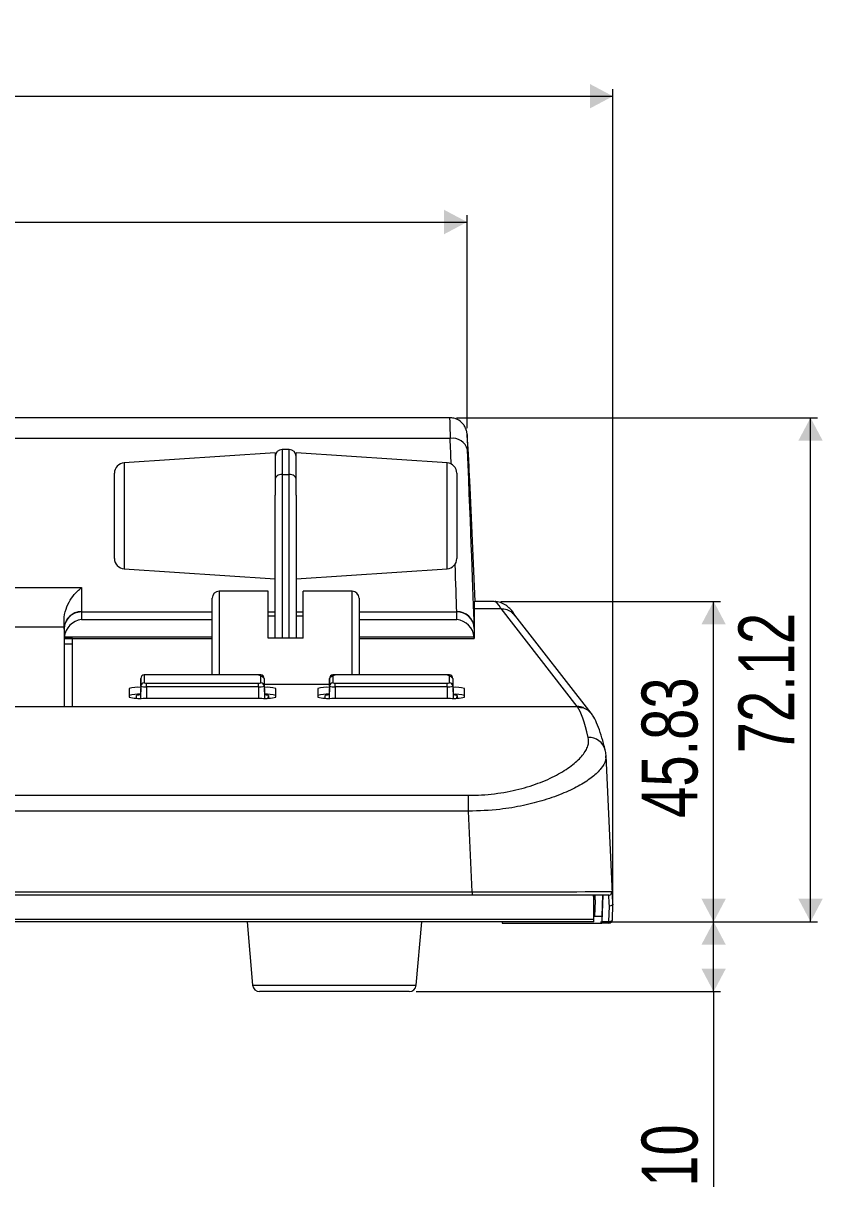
# Model space of a CAD drawing. Header units: millimetres. Extents: x 56 to 1167, y 133 to 726.
# Drawn here: x 370.9 to 485.3, y 147.3 to 313.7 of the extents above; entities that cross this region are included whole.
import ezdxf

# ---------------------------------------------------------------- set-up
doc = ezdxf.new("R2010")
doc.units = ezdxf.units.MM
doc.styles.add('SLDTEXTSTYLE0', font='TXT', dxfattribs={"width": 0.75})
doc.dimstyles.new('SLDDIMSTYLE0', dxfattribs={"dimtxt": 8, "dimasz": 3.302, "dimexe": 0, "dimexo": 0.0625, "dimgap": 2, "dimtad": 1, "dimrnd": 1e-09, "dimzin": 4, "dimdsep": 46, "dimtxsty": 'SLDTEXTSTYLE0', "dimsah": 1, "dimcen": 0.09, "dimadec": 0, "dimazin": 1, "dimtfac": 1, "dimtofl": 0, "dimtmove": 0, "dimatfit": 3, "dimfxl": 1, "dimfrac": 2, "dimtolj": 1, "dimtzin": 12, "dimarcsym": 0})
doc.dimstyles.new('SLDDIMSTYLE1', dxfattribs={"dimtxt": 8, "dimasz": 3.302, "dimexe": 0, "dimexo": 0.0625, "dimgap": 2, "dimtad": 1, "dimrnd": 1e-09, "dimzin": 12, "dimdsep": 46, "dimtxsty": 'SLDTEXTSTYLE0', "dimsah": 1, "dimcen": 0.09, "dimadec": 0, "dimazin": 3, "dimtfac": 1, "dimtofl": 0, "dimtmove": 0, "dimatfit": 3, "dimfxl": 1, "dimfrac": 2, "dimtolj": 1, "dimtzin": 12, "dimarcsym": 0})

# ---------------------------------------------------------------- blocks, each defined once
blk = doc.blocks.new('_D')
at = {"color": 7, "linetype": 'Continuous', "lineweight": 0}
for p, q in [((55.57, 188.69), (55.57, 304.3)), ((55.57, 303.3), (455.27, 303.3)), ((455.27, 188.69), (455.27, 304.3))]:
    blk.add_line(p, q, dxfattribs=at)
for points in [[(55.57, 303.3), (58.87, 301.55), (58.87, 305.05)], [(455.27, 303.3), (451.97, 305.05), (451.97, 301.55)]]:
    blk.add_solid(points, dxfattribs=at)
at = {"color": 7, "linetype": 'Continuous', "lineweight": 0, "insert": (246.71, 313.62), "char_height": 8, "attachment_point": 1, "style": 'SLDTEXTSTYLE0'}
blk.add_mtext('399.70', dxfattribs=at)
blk = doc.blocks.new('_D_1')
at = {"color": 7, "linetype": 'Continuous', "lineweight": 0}
for p, q in [((76.45, 255.82), (76.45, 286.3)), ((76.45, 285.3), (434.4, 285.3)), ((434.4, 255.82), (434.4, 286.3))]:
    blk.add_line(p, q, dxfattribs=at)
for points in [[(76.45, 285.3), (79.75, 283.55), (79.75, 287.05)], [(434.4, 285.3), (431.1, 287.05), (431.1, 283.55)]]:
    blk.add_solid(points, dxfattribs=at)
at = {"color": 7, "linetype": 'Continuous', "lineweight": 0, "insert": (246.71, 295.62), "char_height": 8, "attachment_point": 1, "style": 'SLDTEXTSTYLE0'}
blk.add_mtext('357.95', dxfattribs=at)
blk = doc.blocks.new('_D_2')
at = {"color": 7, "linetype": 'Continuous', "lineweight": 0}
for p, q in [((453.51, 185.19), (470.68, 185.19)), ((469.68, 175.19), (469.68, 185.19)), ((427.12, 175.19), (470.68, 175.19)), ((469.68, 175.19), (469.68, 147.28))]:
    blk.add_line(p, q, dxfattribs=at)
for points in [[(469.68, 185.19), (467.93, 181.89), (471.43, 181.89)], [(469.68, 175.19), (471.43, 178.49), (467.93, 178.49)]]:
    blk.add_solid(points, dxfattribs=at)
at = {"color": 7, "linetype": 'Continuous', "lineweight": 0, "insert": (459.37, 147.28), "char_height": 8, "attachment_point": 1, "rotation": 90, "style": 'SLDTEXTSTYLE0'}
blk.add_mtext('10', dxfattribs=at)
blk = doc.blocks.new('_D_3')
at = {"color": 7, "linetype": 'Continuous', "lineweight": 0}
for p, q in [((439.21, 231.02), (470.68, 231.02)), ((469.68, 185.19), (469.68, 231.02)), ((453.51, 185.19), (470.68, 185.19))]:
    blk.add_line(p, q, dxfattribs=at)
for points in [[(469.68, 231.02), (467.93, 227.72), (471.43, 227.72)], [(469.68, 185.19), (471.43, 188.49), (467.93, 188.49)]]:
    blk.add_solid(points, dxfattribs=at)
at = {"color": 7, "linetype": 'Continuous', "lineweight": 0, "insert": (459.37, 200.06), "char_height": 8, "attachment_point": 1, "rotation": 90, "style": 'SLDTEXTSTYLE0'}
blk.add_mtext('45.83', dxfattribs=at)
blk = doc.blocks.new('_D_4')
at = {"color": 7, "linetype": 'Continuous', "lineweight": 0}
for p, q in [((432.89, 257.3), (484.55, 257.3)), ((483.55, 185.19), (483.55, 257.3)), ((453.51, 185.19), (484.55, 185.19))]:
    blk.add_line(p, q, dxfattribs=at)
for points in [[(483.55, 257.3), (481.8, 254), (485.3, 254)], [(483.55, 185.19), (485.3, 188.49), (481.8, 188.49)]]:
    blk.add_solid(points, dxfattribs=at)
at = {"color": 7, "linetype": 'Continuous', "lineweight": 0, "insert": (473.23, 209.3), "char_height": 8, "attachment_point": 1, "rotation": 90, "style": 'SLDTEXTSTYLE0'}
blk.add_mtext('72.12', dxfattribs=at)

msp = doc.modelspace()

# ---------------------------------------------------------------- linework, layer by layer
at = {"color": 7, "linetype": 'Continuous', "lineweight": 15}
for p, q in [((431.894, 257.304), (78.953, 257.304)), ((434.586, 252.103), (434.396, 254.886)), ((434.4, 254.824), (434.396, 254.886)), ((434.589, 252.042), (434.4, 254.824)), ((431.97, 254.342), (78.877, 254.342)), ((406.924, 252.256), (385.326, 250.848)), ((406.924, 252.256), (406.924, 246.236)), ((408.924, 252.756), (407.924, 252.756)), ((431.521, 250.848), (409.924, 252.256)), ((409.924, 246.236), (409.924, 252.256)), ((434.589, 252.042), (434.586, 252.103)), ((383.924, 237.162), (383.924, 249.351)), ((407.924, 249.173), (408.924, 249.173)), ((432.924, 249.351), (432.924, 238.889)), ((435.529, 231.018), (434.812, 247.324)), ((406.924, 225.756), (406.924, 246.236)), ((409.924, 246.236), (409.924, 225.756)), ((432.924, 238.889), (432.924, 237.162)), ((385.326, 235.665), (406.924, 234.256)), ((409.924, 234.256), (431.521, 235.665)), ((379.224, 233.009), (379.224, 229.549)), ((397.924, 220.531), (397.924, 231.488)), ((405.924, 232.488), (398.924, 232.488)), ((405.924, 225.756), (405.924, 232.488)), ((417.924, 232.488), (410.924, 232.488)), ((410.924, 225.756), (410.924, 232.488)), ((418.924, 231.488), (418.924, 220.531)), ((435.424, 229.987), (435.424, 225.715)), ((435.424, 229.987), (439.243, 229.987)), ((438.212, 231.018), (435.438, 231.018)), ((450.158, 215.988), (439.251, 229.987)), ((376.724, 227.17), (376.724, 228.355)), ((379.224, 229.549), (379.224, 229.523)), ((379.224, 229.523), (379.224, 228.415)), ((379.224, 229.523), (379.224, 229.523)), ((379.224, 229.523), (397.924, 229.523)), ((405.924, 229.523), (406.924, 229.523)), ((405.924, 228.953), (406.924, 228.953)), ((406.924, 228.885), (405.924, 228.885)), ((409.924, 229.523), (410.924, 229.523)), ((409.924, 228.953), (410.924, 228.953)), ((410.924, 228.885), (409.924, 228.885)), ((418.924, 229.523), (432.919, 229.523)), ((432.919, 229.523), (432.918, 229.549)), ((432.922, 228.415), (432.922, 229.523)), ((452.14, 215.023), (441.221, 229.035)), ((366.116, 227.362), (376.724, 227.362)), ((376.724, 227.07), (376.724, 227.17)), ((376.724, 227.07), (376.724, 225.715)), ((435.416, 227.278), (435.419, 227.165)), ((435.419, 227.165), (435.419, 225.815)), ((376.724, 225.715), (397.924, 225.715)), ((377.924, 225.711), (376.724, 225.711)), ((376.724, 225.711), (376.724, 215.988)), ((377.924, 224.914), (376.724, 224.914)), ((377.924, 215.988), (377.924, 225.711)), ((410.924, 225.756), (405.924, 225.756)), ((418.924, 225.715), (435.424, 225.715)), ((435.424, 225.715), (435.419, 225.815)), ((387.685, 220.01), (387.635, 217.16)), ((387.685, 218.877), (387.685, 220.01)), ((388.185, 220.5), (388.185, 219.367)), ((404.519, 220.531), (388.519, 220.531)), ((404.519, 220.529), (388.519, 220.529)), ((404.853, 219.367), (404.853, 220.5)), ((405.353, 220.01), (405.353, 218.877)), ((405.353, 220.01), (405.403, 217.16)), ((414.685, 220.01), (414.635, 217.16)), ((414.685, 218.877), (414.685, 220.01)), ((415.185, 220.5), (415.185, 219.367)), ((431.519, 220.531), (415.519, 220.531)), ((431.519, 220.529), (415.519, 220.529)), ((431.853, 219.367), (431.853, 220.5)), ((432.353, 220.01), (432.353, 218.877)), ((432.353, 220.01), (432.403, 217.16)), ((386.019, 218.551), (386.019, 217.331)), ((388.519, 218.805), (388.519, 219.338)), ((388.519, 219.338), (404.519, 219.338)), ((404.519, 218.805), (388.519, 218.805)), ((404.519, 218.805), (404.519, 219.338)), ((405.368, 219.161), (414.67, 219.161)), ((407.019, 217.331), (407.019, 218.551)), ((413.019, 218.551), (413.019, 217.331)), ((415.519, 218.805), (415.519, 219.338)), ((415.519, 219.338), (431.519, 219.338)), ((431.519, 218.805), (415.519, 218.805)), ((431.519, 218.805), (431.519, 219.338)), ((434.019, 217.331), (434.019, 218.551)), ((387.071, 217.177), (387.071, 217.555)), ((388.019, 217.156), (405.019, 217.156)), ((405.966, 217.555), (405.966, 217.177)), ((414.071, 217.177), (414.071, 217.555)), ((415.019, 217.156), (432.019, 217.156)), ((432.966, 217.555), (432.966, 217.177)), ((450.212, 215.915), (60.635, 215.915)), ((200.758, 215.988), (376.724, 215.988)), ((376.724, 215.915), (376.724, 215.988)), ((377.924, 215.915), (377.924, 215.988)), ((377.924, 215.988), (450.158, 215.988)), ((455.256, 188.166), (454.286, 208.914)), ((330.81, 203.276), (434.594, 203.276)), ((434.594, 200.994), (434.594, 203.276)), ((434.594, 200.994), (330.81, 200.994)), ((435.132, 189.467), (434.594, 200.994)), ((330.596, 189.467), (435.132, 189.467)), ((435.132, 188.988), (330.596, 188.988)), ((435.132, 189.467), (435.132, 188.988)), ((454.627, 188.988), (435.132, 188.988)), ((452.682, 188.927), (452.551, 188.927)), ((452.556, 186.638), (452.556, 188.191)), ((452.668, 185.988), (452.752, 188.186)), ((453.781, 188.988), (453.666, 185.988)), ((453.715, 185.231), (453.859, 188.988)), ((454.69, 185.231), (454.774, 187.436)), ((455.19, 185.469), (455.275, 187.691)), ((58.268, 185.576), (452.545, 185.576)), ((452.51, 185.188), (58.304, 185.188)), ((402.907, 185.188), (403.702, 176.101)), ((427.112, 176.101), (427.907, 185.188)), ((439.409, 185.188), (439.416, 184.988)), ((439.416, 184.988), (453.688, 184.988)), ((452.552, 185.988), (452.668, 185.988)), ((452.668, 185.988), (453.666, 185.988)), ((454.69, 184.988), (453.688, 184.988)), ((453.715, 185.231), (454.69, 185.231)), ((454.69, 184.988), (454.69, 185.231)), ((405.515, 175.188), (404.698, 175.188)), ((426.115, 175.188), (405.515, 175.188))]:
    msp.add_line(p, q, dxfattribs=at)
at = {"color": 8, "linetype": 'Continuous', "lineweight": 15}
for p, q in [((407.924, 252.756), (407.924, 249.173)), ((408.924, 249.173), (408.924, 252.756)), ((385.326, 250.848), (385.326, 235.665)), ((431.521, 237.817), (431.521, 250.848)), ((407.924, 249.173), (407.924, 225.756)), ((408.924, 225.756), (408.924, 249.173)), ((431.521, 235.665), (431.521, 237.817)), ((190.424, 233.009), (379.224, 233.009)), ((398.924, 232.488), (398.924, 220.531)), ((417.924, 220.531), (417.924, 232.488)), ((379.224, 229.549), (397.924, 229.549)), ((379.224, 228.415), (397.924, 228.415)), ((405.924, 229.549), (406.924, 229.549)), ((409.924, 229.549), (410.924, 229.549)), ((418.924, 229.549), (432.918, 229.549)), ((418.924, 228.415), (432.922, 228.415)), ((397.924, 225.925), (376.733, 225.925)), ((435.412, 225.925), (418.924, 225.925)), ((388.519, 220.529), (388.519, 220.531)), ((404.519, 220.529), (404.519, 220.531)), ((415.519, 220.529), (415.519, 220.531)), ((431.519, 220.529), (431.519, 220.531)), ((387.685, 218.877), (387.655, 217.159)), ((388.519, 218.805), (388.519, 217.156)), ((404.519, 218.805), (404.519, 217.156)), ((405.353, 218.877), (405.383, 217.159)), ((414.685, 218.877), (414.655, 217.159)), ((415.519, 218.805), (415.519, 217.156)), ((431.519, 218.805), (431.519, 217.156)), ((432.353, 218.877), (432.383, 217.159)), ((387.091, 217.176), (387.071, 217.555)), ((405.946, 217.176), (405.966, 217.555)), ((414.091, 217.176), (414.071, 217.555)), ((432.946, 217.176), (432.966, 217.555)), ((452.679, 188.988), (452.682, 188.927)), ((403.702, 176.101), (427.112, 176.101))]:
    msp.add_line(p, q, dxfattribs=at)
at = {"color": 7, "linetype": 'Continuous', "lineweight": 15, "flags": 128}
for points in [[(407.924, 249.173), (407.728, 249.161), (407.541, 249.126), (407.368, 249.068), (407.216, 248.991), (407.092, 248.896), (407, 248.789), (406.943, 248.672), (406.924, 248.55)], [(409.924, 248.55), (409.904, 248.672), (409.847, 248.789), (409.755, 248.896), (409.631, 248.991), (409.479, 249.068), (409.306, 249.126), (409.119, 249.161), (408.924, 249.173)]]:
    msp.add_lwpolyline(points, dxfattribs=at)
at = {"color": 8, "linetype": 'Continuous', "lineweight": 15, "flags": 128}
msp.add_lwpolyline([(454.69, 185.231), (454.791, 185.233), (454.887, 185.246), (454.976, 185.269), (455.053, 185.301), (455.115, 185.341), (455.159, 185.386), (455.184, 185.436), (455.19, 185.469)], dxfattribs=at)
at = {"color": 7, "linetype": 'Continuous', "lineweight": 15}
for centre, radius, start, end in [((432.321, 252.159), 2.211, 13.9296, 99.13847), ((407.924, 251.756), 1, 90, 180), ((408.924, 251.756), 1, 0, 90), ((385.424, 249.351), 1.5, 93.7314, 180), ((431.424, 249.351), 1.5, 0, 86.2686), ((385.424, 237.162), 1.5, 180, 266.2686), ((431.424, 237.162), 1.5, 273.7314, 0), ((398.924, 231.488), 1, 90, 180), ((417.924, 231.488), 1, 0, 90), ((379.165, 227.108), 2.442, 88.62, 178.55005), ((432.982, 227.11), 2.439, 3.94322, 91.50221), ((388.184, 220.001), 0.499, 89.89388, 178.88827), ((388.436, 219.549), 0.984, 85.16684, 104.79533), ((404.602, 219.549), 0.984, 75.20467, 94.83316), ((404.854, 220.001), 0.499, 1.11, 90.10784), ((415.184, 220.001), 0.499, 89.89486, 178.88729), ((415.436, 219.549), 0.984, 85.16684, 104.79533), ((431.602, 219.549), 0.984, 75.20317, 94.83466), ((431.854, 220.001), 0.499, 1.11271, 90.10684), ((387.369, 213.569), 5.162, 86.74819, 105.1683), ((388.184, 218.868), 0.499, 89.89388, 178.88827), ((388.312, 221.251), 2.455, 255.20346, 274.83436), ((388.436, 220.318), 0.984, 255.20436, 274.83347), ((404.602, 220.318), 0.984, 265.16653, 284.79564), ((404.726, 221.251), 2.455, 265.16564, 284.79654), ((404.854, 218.868), 0.499, 1.11, 90.10784), ((405.668, 213.569), 5.162, 74.8317, 93.25181), ((414.369, 213.569), 5.162, 86.74819, 105.16819), ((415.184, 218.868), 0.499, 89.89486, 178.88729), ((415.312, 221.251), 2.456, 255.20406, 274.83376), ((415.436, 220.318), 0.984, 255.20436, 274.83347), ((431.602, 220.318), 0.984, 265.16503, 284.79714), ((431.726, 221.252), 2.456, 265.16634, 284.79565), ((431.854, 218.868), 0.499, 1.11271, 90.10684), ((432.668, 213.569), 5.162, 74.83143, 93.25208), ((387.362, 212.609), 5.125, 86.83283, 105.19087), ((387.523, 223.024), 5.889, 255.20407, 274.83389), ((387.545, 216.174), 1.46, 86.15483, 108.94993), ((405.515, 223.024), 5.889, 265.16611, 284.79593), ((405.676, 212.609), 5.125, 74.80913, 93.16705), ((405.492, 216.174), 1.46, 71.05007, 93.84517), ((414.362, 212.609), 5.125, 86.83294, 105.19076), ((414.523, 223.024), 5.889, 255.20418, 274.83378), ((414.545, 216.174), 1.46, 86.15431, 108.95006), ((432.515, 223.024), 5.888, 265.16592, 284.79619), ((432.676, 212.609), 5.124, 74.80886, 93.16733), ((432.492, 216.174), 1.46, 71.05101, 93.84462), ((454.69, 185.488), 0.5, 270, 357.80323), ((404.698, 176.188), 1, 185, 270), ((426.115, 176.188), 1, 270, 355)]:
    msp.add_arc(centre, radius, start, end, dxfattribs=at)
at = {"color": 8, "linetype": 'Continuous', "lineweight": 15}
msp.add_arc((451.835, 209.139), 2.411, 15.19789, 92.3607, dxfattribs=at)
for centre, major_axis, ratio, start_param, end_param in [((432.22, 247.304), (-0.326, 10), 0.0028509, 6.2829773, 7.0730717), ((434.718, 247.412), (-0.326, 7.5), 0.0037981, 6.1298038, 6.5277198), ((428.555, 324.728), (-4.458, 100), 0.0038927, 3.8784321, 3.9313985), ((428.555, 324.728), (-4.458, 100), 0.0038927, 3.4531907, 3.6281031), ((444.03, 111.018), (-5.841, 119.999), 0.0623641, 6.1489255, 6.2799852)]:
    msp.add_ellipse(centre, major_axis=major_axis, ratio=ratio, start_param=start_param, end_param=end_param, dxfattribs=at)
at = {"color": 7, "linetype": 'Continuous', "lineweight": 15}
for centre, major_axis, ratio, start_param, end_param in [((434.718, 247.412), (-0.326, 7.5), 0.0037981, 0.2445345, 0.7898142), ((431.053, 324.837), (-4.458, 102.5), 0.0037981, 3.453199, 3.9314068), ((434.822, 246.606), (-0.239, 5.5), 0.0037981, 4.8431235, 6.1298038), ((440.658, 111.018), (-5.219, 120), 0.0037981, 6.2830201, 6.4142446), ((379.224, 225.925), (1.843, 1.843), 0.9163312, 0.8290296, 2.3125613), ((432.812, 230.501), (2.502, -0.049), 0.3906392, 4.7625941, 4.7636897), ((432.922, 227.057), (2.5, 0.04), 0.9863635, 0.0280108, 1.5551739), ((432.922, 225.925), (1.843, -1.843), 0.9163312, 0.8290314, 2.3125613), ((379.224, 225.706), (0, -2.51), 0.9961947, 4.6251225, 4.7085837), ((432.922, 225.706), (0, -2.51), 0.9961947, 1.6144296, 1.6580628), ((450.158, 213.498), (2.506, 0), 0.9939053, 1.2074664, 1.5707963), ((454.42, 116.376), (-4.846, 100), 0.0620999, 5.9681769, 6.1840946), ((450.158, 213.498), (2.506, 0), 0.9939053, 0.6589811, 0.9625176), ((435.172, 189.488), (20.021, 0.023), 0.001087, 4.7104025, 6.2150777), ((434.256, 186.638), (0, 30.456), 0.6008606, 4.677525, 4.7896392), ((434.256, 188.191), (0, 30.456), 0.6008606, 4.712389, 4.7365376), ((451.767, -165.66), (0.915, 354.587), 0.0031469, 6.2185346, 6.2831934), ((435.324, 186.233), (-0.549, 31.191), 0.5604496, 4.7651783, 4.7909858), ((435.28, 186.916), (-2.426, 35.004), 0.5554329, 4.6887355, 4.7331412), ((435.28, 187.174), (-2.466, 34.98), 0.5700123, 4.6872311, 4.7390165), ((454.131, -216.253), (1.046, 405.242), 0.0031469, 6.2039247, 6.2194559), ((452.51, 185.988), (0, 0.8), 0.0610004, 3.1415927, 3.4063995), ((453.688, 185.488), (0, 0.5), 0.0638412, 3.1415927, 4.1713369)]:
    msp.add_ellipse(centre, major_axis=major_axis, ratio=ratio, start_param=start_param, end_param=end_param, dxfattribs=at)
for points, knots in [([(434.396, 254.886), (434.394, 254.923), (434.39, 254.973), (434.378, 255.093), (434.359, 255.232), (434.301, 255.517), (434.145, 255.936), (433.796, 256.477), (433.243, 256.953), (432.56, 257.266), (432.097, 257.272), (431.895, 257.274)], [0, 0, 0, 0, 0.1387414, 0.1878843, 0.2202724, 0.2704155, 0.3885822, 0.5150813, 0.6945158, 0.8669448, 1, 1, 1, 1]), ([(376.724, 228.355), (376.724, 228.914), (376.828, 229.429), (377.147, 230.388), (377.357, 230.813), (377.83, 231.583), (378.096, 231.928), (378.51, 232.38), (378.651, 232.52), (378.935, 232.779), (379.08, 232.9), (379.224, 233.009)], [0, 0, 0, 0, 0.25, 0.25, 0.5, 0.5, 0.75, 0.75, 0.875, 0.875, 1, 1, 1, 1]), ([(441.307, 228.925), (441.253, 229.021), (441.072, 229.343), (440.711, 229.819), (440.149, 230.37), (439.437, 230.786), (438.739, 231.032), (438.323, 230.992), (438.22, 230.982)], [0, 0, 0, 0, 0.1094967, 0.3677039, 0.5804466, 0.7675865, 0.9422091, 1, 1, 1, 1]), ([(439.251, 229.987), (439.53, 229.96), (440.087, 229.906), (440.78, 229.54), (441.077, 229.169), (441.199, 229.015)], [0, 0, 0, 0, 0.3698022, 0.7395981, 1, 1, 1, 1]), ([(379.224, 229.523), (379.057, 229.523), (378.894, 229.507), (378.572, 229.443), (378.413, 229.395), (378.109, 229.27), (377.965, 229.193), (377.692, 229.013), (377.563, 228.907), (377.218, 228.564), (377.033, 228.287), (376.848, 227.84), (376.8, 227.685), (376.753, 227.445), (376.742, 227.364), (376.73, 227.243), (376.728, 227.202), (376.725, 227.141), (376.724, 227.121), (376.724, 227.091), (376.724, 227.08), (376.724, 227.068), (376.724, 227.069), (376.724, 227.07)], [0, 0, 0, 0, 0.125, 0.125, 0.25, 0.25, 0.375, 0.375, 0.5, 0.5, 0.75, 0.75, 0.875, 0.875, 0.9375, 0.9375, 0.96875, 0.96875, 0.984375, 0.984375, 0.9921875, 0.9921875, 1, 1, 1, 1]), ([(405.289, 220.038), (405.248, 220.091), (405.186, 220.169), (405.05, 220.265), (404.939, 220.33), (404.824, 220.387), (404.712, 220.435), (404.607, 220.475), (404.548, 220.493), (404.519, 220.502)], [0, 0, 0, 0, 0.272018, 0.4054453, 0.5352045, 0.6603013, 0.7798862, 0.8932727, 1, 1, 1, 1]), ([(415.519, 220.502), (415.49, 220.493), (415.431, 220.475), (415.326, 220.435), (415.214, 220.387), (415.098, 220.33), (414.988, 220.265), (414.852, 220.169), (414.79, 220.091), (414.748, 220.038)], [0, 0, 0, 0, 0.1067282, 0.2201157, 0.3396884, 0.4647863, 0.5945586, 0.7279871, 1, 1, 1, 1]), ([(432.289, 220.038), (432.248, 220.091), (432.186, 220.169), (432.05, 220.265), (431.939, 220.33), (431.824, 220.387), (431.712, 220.435), (431.607, 220.475), (431.548, 220.493), (431.519, 220.502)], [0, 0, 0, 0, 0.2720097, 0.4054366, 0.5352075, 0.6603038, 0.7798752, 0.8932613, 1, 1, 1, 1]), ([(450.212, 215.915), (450.493, 215.886), (451.055, 215.829), (451.785, 215.433), (452.107, 215.023), (452.254, 214.836)], [0, 0, 0, 0, 0.351458, 0.7029301, 1, 1, 1, 1]), ([(454.163, 209.769), (454.085, 210.076), (453.852, 210.995), (453.456, 212.323), (452.959, 213.64), (452.555, 214.438), (452.267, 214.848), (452.231, 214.9)], [0, 0, 0, 0, 0.137321, 0.4119391, 0.6943929, 0.9612492, 1, 1, 1, 1]), ([(434.594, 203.276), (435.856, 203.276), (437.097, 203.353), (438.93, 203.579), (439.528, 203.673), (440.688, 203.889), (441.252, 204.013), (442.349, 204.288), (442.883, 204.44), (443.919, 204.769), (444.423, 204.948), (445.854, 205.504), (446.712, 205.908), (447.867, 206.547), (448.23, 206.767), (448.911, 207.214), (449.223, 207.439), (450.081, 208.116), (450.548, 208.569), (451.092, 209.244), (451.247, 209.47), (451.499, 209.909), (451.596, 210.125), (451.803, 210.758), (451.829, 211.163), (451.736, 211.548)], [0, 0, 0, 0, 0.125, 0.125, 0.1875, 0.1875, 0.25, 0.25, 0.3125, 0.3125, 0.375, 0.375, 0.5, 0.5, 0.5625, 0.5625, 0.625, 0.625, 0.75, 0.75, 0.8125, 0.8125, 0.875, 0.875, 1, 1, 1, 1]), ([(454.271, 208.898), (454.274, 208.946), (454.296, 209.233), (454.201, 209.521), (454.122, 209.761)], [0, 0, 0, 0, 0.16475053, 1, 1, 1, 1]), ([(454.668, 188.99), (454.806, 189.002), (454.935, 189.073), (455.103, 189.268), (455.147, 189.391), (455.146, 189.51)], [0, 0, 0, 0, 0.5, 0.5, 1, 1, 1, 1]), ([(455.275, 187.699), (455.276, 187.631), (455.222, 187.563), (455.038, 187.466), (454.906, 187.437), (454.774, 187.436)], [0, 0, 0, 0, 0.5, 0.5, 1, 1, 1, 1]), ([(455.275, 187.699), (455.275, 187.702), (455.275, 187.705), (455.275, 187.709), (455.274, 187.711), (455.274, 187.714), (455.274, 187.716)], [0, 0, 0, 0, 0.000015666708, 0.000015666708, 0.000015666708, 0.000023383882, 0.000023383882, 0.000023383882, 0.000023383882]), ([(452.522, 185.216), (452.527, 185.248), (452.537, 185.312), (452.543, 185.46), (452.545, 185.556), (452.545, 185.576)], [0, 0, 0, 0, 0.4406522, 0.8813243, 1, 1, 1, 1])]:
    msp.add_open_spline(points, degree=3, knots=knots, dxfattribs=at)
for points in [[(439.251, 229.987), (439.248, 229.987), (439.246, 229.987), (439.243, 229.987)], [(454.668, 188.99), (454.654, 188.989), (454.64, 188.988), (454.627, 188.988)]]:
    msp.add_open_spline(points, degree=3, dxfattribs=at)
at = {"color": 8, "linetype": 'Continuous', "lineweight": 15}
msp.add_open_spline([(454.216, 208.911), (454.23, 208.695), (454.267, 208.127), (453.638, 207.113), (452.423, 205.917), (450.639, 204.726), (448.315, 203.58), (445.572, 202.579), (442.461, 201.779), (438.816, 201.154), (436.107, 201.051), (434.594, 200.994)], degree=3, knots=[0, 0, 0, 0, 0.0705573, 0.1853155, 0.29659, 0.411084, 0.5238259, 0.6401896, 0.7477949, 0.8591105, 1, 1, 1, 1], dxfattribs=at)

# ---------------------------------------------------------------- dimensions: what is measured, and where the dimension line sits
at = {"color": 7, "linetype": 'Continuous', "lineweight": 0}
for base, p1, p2, dimstyle, picture, middle in [((455.275, 303.304), (55.572, 187.691), (455.275, 187.691), 'SLDDIMSTYLE0', '_D', (262.967, 303.304)), ((434.4, 285.304), (76.448, 254.824), (434.4, 254.824), 'SLDDIMSTYLE1', '_D_1', (262.967, 285.304))]:
    dim = msp.add_linear_dim(base=base, p1=p1, p2=p2, dimstyle=dimstyle, dxfattribs=at)
    dim.commit()
    dim.dimension.update_dxf_attribs({"geometry": picture, "text_midpoint": middle, "dimtype": 160})
for base, p1, p2, picture, middle in [((483.546, 257.304), (452.51, 185.188), (431.894, 257.304), '_D_4', (483.546, 222.598)), ((469.681, 231.018), (452.51, 185.188), (438.212, 231.018), '_D_3', (469.681, 213.363)), ((469.681, 185.188), (426.115, 175.188), (452.51, 185.188), '_D_2', (469.681, 153.188))]:
    dim = msp.add_linear_dim(base=base, p1=p1, p2=p2, angle=90, dimstyle='SLDDIMSTYLE1', dxfattribs=at)
    dim.commit()
    dim.dimension.update_dxf_attribs({"geometry": picture, "text_midpoint": middle, "dimtype": 160})

doc.saveas('drawing.dxf')
